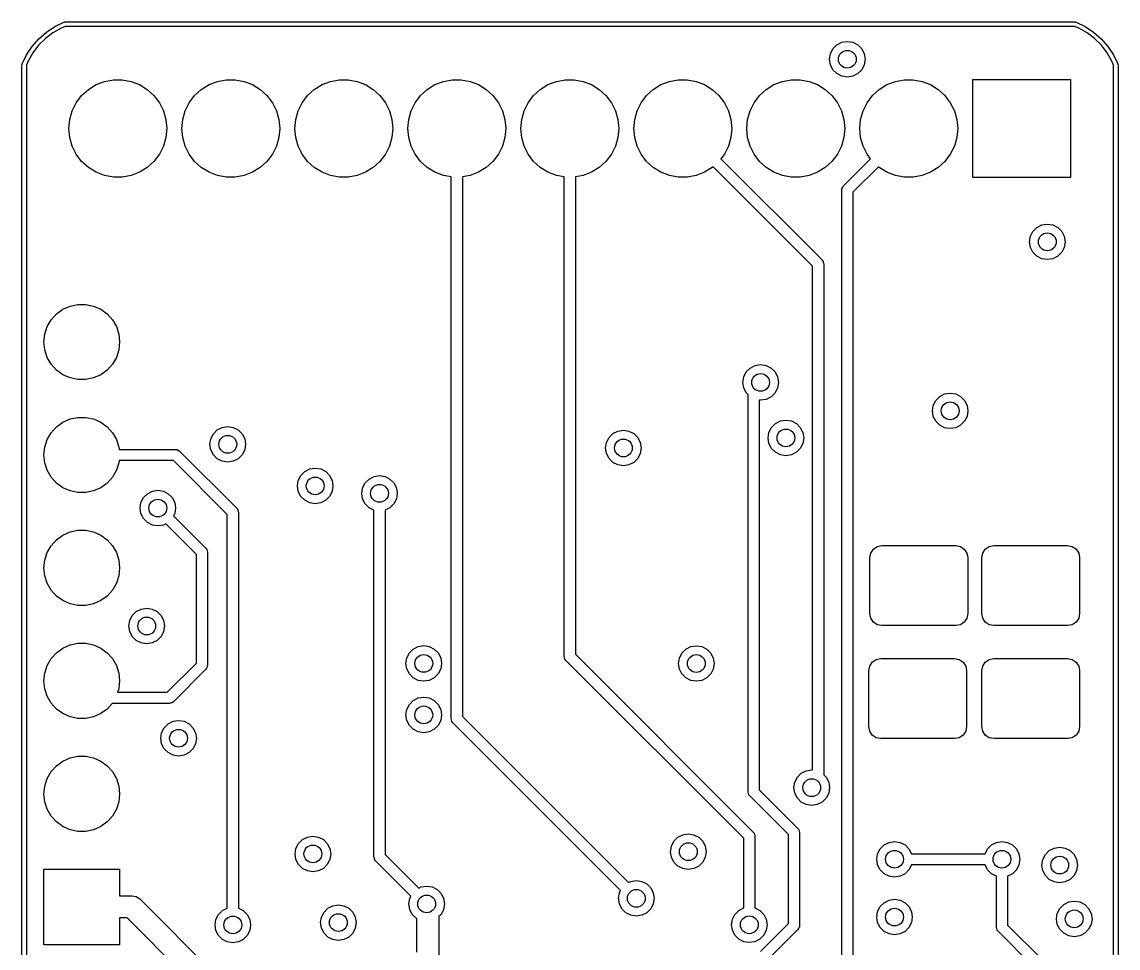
# Model space of a CAD drawing. Extents: x 111.8 to 136.4, y -130 to -95.3.
# Drawn here: x 111.79 to 136.44, y -116.17 to -95.35 of the extents above; entities that cross this region are included whole.
import ezdxf

# ---------------------------------------------------------------- set-up
doc = ezdxf.new("R2010")
doc.units = 0
doc.layers.add('BLACK', color=7, linetype='CONTINUOUS')

msp = doc.modelspace()

# ---------------------------------------------------------------- linework, layer by layer
at = {"layer": 'BLACK', "linetype": 'CONTINUOUS'}
for p, q in [((112.535, -95.4492), (112.739, -95.349)), ((112.739, -95.349), (112.751, -95.348)), ((112.739, -95.349), (112.739, -95.349)), ((112.751, -95.348), (112.758, -95.3452)), ((112.758, -95.3452), (135.472, -95.3452)), ((135.472, -95.3452), (135.479, -95.348)), ((135.479, -95.348), (135.491, -95.349)), ((135.491, -95.349), (135.491, -95.349)), ((135.491, -95.349), (135.695, -95.4492)), ((112.175, -95.7246), (112.346, -95.5751)), ((112.492, -95.5893), (112.321, -95.7197)), ((112.346, -95.5751), (112.535, -95.4492)), ((112.678, -95.4824), (112.492, -95.5893)), ((112.768, -95.4452), (112.678, -95.4824)), ((135.462, -95.4452), (112.768, -95.4452)), ((135.552, -95.4823), (135.462, -95.4452)), ((135.738, -95.5893), (135.552, -95.4823)), ((135.695, -95.4492), (135.884, -95.5751)), ((135.909, -95.7197), (135.738, -95.5893)), ((135.884, -95.5751), (136.055, -95.7246)), ((112.025, -95.8952), (112.175, -95.7246)), ((112.321, -95.7197), (112.169, -95.8712)), ((130.115, -95.8605), (130.226, -95.8037)), ((130.226, -95.8037), (130.35, -95.7841)), ((130.35, -95.7841), (130.474, -95.8037)), ((130.474, -95.8037), (130.585, -95.8605)), ((136.061, -95.8711), (135.909, -95.7197)), ((136.055, -95.7246), (136.205, -95.8951)), ((111.797, -96.2874), (111.898, -96.0838)), ((111.898, -96.0838), (112.025, -95.8952)), ((112.038, -96.0412), (111.931, -96.2268)), ((112.169, -95.8712), (112.038, -96.0412)), ((129.95, -96.1841), (129.97, -96.0605)), ((129.97, -96.0605), (130.026, -95.949)), ((130.026, -95.949), (130.115, -95.8605)), ((130.585, -95.8605), (130.674, -95.949)), ((130.674, -95.949), (130.73, -96.0605)), ((130.73, -96.0605), (130.75, -96.1841)), ((136.192, -96.0411), (136.061, -95.8711)), ((136.299, -96.2268), (136.192, -96.0411)), ((136.205, -95.8951), (136.332, -96.0838)), ((136.332, -96.0838), (136.433, -96.2874)), ((111.794, -96.3066), (111.796, -96.2997)), ((111.794, -129.063), (111.794, -96.3066)), ((111.796, -96.2997), (111.797, -96.2874)), ((111.797, -96.2874), (111.797, -96.2874)), ((111.931, -96.2268), (111.894, -96.3166)), ((111.894, -96.3166), (111.894, -129.053)), ((129.97, -96.3077), (129.95, -96.1841)), ((130.026, -96.4192), (129.97, -96.3077)), ((130.73, -96.3077), (130.674, -96.4192)), ((130.75, -96.1841), (130.73, -96.3077)), ((136.336, -96.3165), (136.299, -96.2268)), ((136.336, -129.053), (136.336, -96.3165)), ((136.433, -96.2874), (136.433, -96.2874)), ((136.433, -96.2874), (136.434, -96.2997)), ((136.434, -96.2997), (136.436, -96.3066)), ((136.436, -96.3066), (136.436, -129.063)), ((130.115, -96.5077), (130.026, -96.4192)), ((130.226, -96.5645), (130.115, -96.5077)), ((130.35, -96.5841), (130.226, -96.5645)), ((130.474, -96.5645), (130.35, -96.5841)), ((130.585, -96.5077), (130.474, -96.5645)), ((130.674, -96.4192), (130.585, -96.5077)), ((113.287, -96.8622), (113.46, -96.7553)), ((113.46, -96.7553), (113.649, -96.682)), ((113.649, -96.682), (113.849, -96.6447)), ((113.849, -96.6447), (114.051, -96.6447)), ((114.051, -96.6447), (114.251, -96.682)), ((114.251, -96.682), (114.44, -96.7553)), ((114.44, -96.7553), (114.613, -96.8622)), ((115.827, -96.8622), (116, -96.7553)), ((116, -96.7553), (116.189, -96.682)), ((116.189, -96.682), (116.389, -96.6447)), ((116.389, -96.6447), (116.591, -96.6447)), ((116.591, -96.6447), (116.791, -96.682)), ((116.791, -96.682), (116.98, -96.7553)), ((116.98, -96.7553), (117.153, -96.8622)), ((118.367, -96.8622), (118.54, -96.7553)), ((118.54, -96.7553), (118.729, -96.682)), ((118.729, -96.682), (118.929, -96.6447)), ((118.929, -96.6447), (119.131, -96.6447)), ((119.131, -96.6447), (119.331, -96.682)), ((119.331, -96.682), (119.52, -96.7553)), ((119.52, -96.7553), (119.693, -96.8622)), ((120.907, -96.8622), (121.08, -96.7553)), ((121.08, -96.7553), (121.269, -96.682)), ((121.269, -96.682), (121.469, -96.6447)), ((121.469, -96.6447), (121.671, -96.6447)), ((121.671, -96.6447), (121.871, -96.682)), ((121.871, -96.682), (122.06, -96.7553)), ((122.06, -96.7553), (122.233, -96.8622)), ((123.447, -96.8622), (123.62, -96.7553)), ((123.62, -96.7553), (123.809, -96.682)), ((123.809, -96.682), (124.009, -96.6447)), ((124.009, -96.6447), (124.211, -96.6447)), ((124.211, -96.6447), (124.411, -96.682)), ((124.411, -96.682), (124.6, -96.7553)), ((124.6, -96.7553), (124.773, -96.8622)), ((125.987, -96.8622), (126.16, -96.7553)), ((126.16, -96.7553), (126.349, -96.682)), ((126.349, -96.682), (126.549, -96.6447)), ((126.549, -96.6447), (126.751, -96.6447)), ((126.751, -96.6447), (126.951, -96.682)), ((126.951, -96.682), (127.14, -96.7553)), ((127.14, -96.7553), (127.313, -96.8622)), ((128.527, -96.8622), (128.7, -96.7553)), ((128.7, -96.7553), (128.889, -96.682)), ((128.889, -96.682), (129.089, -96.6447)), ((129.089, -96.6447), (129.291, -96.6447)), ((129.291, -96.6447), (129.491, -96.682)), ((129.491, -96.682), (129.68, -96.7553)), ((129.68, -96.7553), (129.853, -96.8622)), ((131.067, -96.8622), (131.24, -96.7553)), ((131.24, -96.7553), (131.429, -96.682)), ((131.429, -96.682), (131.629, -96.6447)), ((131.629, -96.6447), (131.831, -96.6447)), ((131.831, -96.6447), (132.031, -96.682)), ((132.031, -96.682), (132.22, -96.7553)), ((132.22, -96.7553), (132.393, -96.8622)), ((133.17, -98.84), (133.17, -96.64)), ((133.17, -96.64), (135.37, -96.64)), ((135.37, -96.64), (135.37, -98.84)), ((113.015, -97.1609), (113.137, -96.9989)), ((113.137, -96.9989), (113.287, -96.8622)), ((114.613, -96.8622), (114.763, -96.9989)), ((114.763, -96.9989), (114.885, -97.1609)), ((115.555, -97.1609), (115.677, -96.9989)), ((115.677, -96.9989), (115.827, -96.8622)), ((117.153, -96.8622), (117.303, -96.9989)), ((117.303, -96.9989), (117.425, -97.1609)), ((118.095, -97.1609), (118.217, -96.9989)), ((118.217, -96.9989), (118.367, -96.8622)), ((119.693, -96.8622), (119.843, -96.9989)), ((119.843, -96.9989), (119.965, -97.1609)), ((120.635, -97.1609), (120.757, -96.9989)), ((120.757, -96.9989), (120.907, -96.8622)), ((122.233, -96.8622), (122.383, -96.9989)), ((122.383, -96.9989), (122.505, -97.1609)), ((123.175, -97.1609), (123.297, -96.9989)), ((123.297, -96.9989), (123.447, -96.8622)), ((124.773, -96.8622), (124.923, -96.9989)), ((124.923, -96.9989), (125.045, -97.1609)), ((125.715, -97.1609), (125.837, -96.9989)), ((125.837, -96.9989), (125.987, -96.8622)), ((127.313, -96.8622), (127.463, -96.9989)), ((127.463, -96.9989), (127.585, -97.1609)), ((128.255, -97.1609), (128.377, -96.9989)), ((128.377, -96.9989), (128.527, -96.8622)), ((129.853, -96.8622), (130.003, -96.9989)), ((130.003, -96.9989), (130.125, -97.1609)), ((130.795, -97.1609), (130.917, -96.9989)), ((130.917, -96.9989), (131.067, -96.8622)), ((132.393, -96.8622), (132.543, -96.9989)), ((132.543, -96.9989), (132.665, -97.1609)), ((112.924, -97.3426), (113.015, -97.1609)), ((114.885, -97.1609), (114.976, -97.3426)), ((115.464, -97.3426), (115.555, -97.1609)), ((117.425, -97.1609), (117.516, -97.3426)), ((118.004, -97.3426), (118.095, -97.1609)), ((119.965, -97.1609), (120.056, -97.3426)), ((120.544, -97.3426), (120.635, -97.1609)), ((122.505, -97.1609), (122.596, -97.3426)), ((123.084, -97.3426), (123.175, -97.1609)), ((125.045, -97.1609), (125.136, -97.3426)), ((125.624, -97.3426), (125.715, -97.1609)), ((127.585, -97.1609), (127.676, -97.3426)), ((128.164, -97.3426), (128.255, -97.1609)), ((130.125, -97.1609), (130.216, -97.3426)), ((130.704, -97.3426), (130.795, -97.1609)), ((132.665, -97.1609), (132.756, -97.3426)), ((112.85, -97.74), (112.869, -97.5379)), ((112.869, -97.5379), (112.924, -97.3426)), ((114.976, -97.3426), (115.031, -97.5379)), ((115.031, -97.5379), (115.05, -97.74)), ((115.39, -97.74), (115.409, -97.5379)), ((115.409, -97.5379), (115.464, -97.3426)), ((117.516, -97.3426), (117.571, -97.5379)), ((117.571, -97.5379), (117.59, -97.74)), ((117.93, -97.74), (117.949, -97.5379)), ((117.949, -97.5379), (118.004, -97.3426)), ((120.056, -97.3426), (120.111, -97.5379)), ((120.111, -97.5379), (120.13, -97.74)), ((120.47, -97.74), (120.489, -97.5379)), ((120.489, -97.5379), (120.544, -97.3426)), ((122.596, -97.3426), (122.651, -97.5379)), ((122.651, -97.5379), (122.67, -97.74)), ((123.01, -97.74), (123.029, -97.5379)), ((123.029, -97.5379), (123.084, -97.3426)), ((125.136, -97.3426), (125.191, -97.5379)), ((125.191, -97.5379), (125.21, -97.74)), ((125.55, -97.74), (125.569, -97.5379)), ((125.569, -97.5379), (125.624, -97.3426)), ((127.676, -97.3426), (127.731, -97.5379)), ((127.731, -97.5379), (127.75, -97.74)), ((128.09, -97.74), (128.109, -97.5379)), ((128.109, -97.5379), (128.164, -97.3426)), ((130.216, -97.3426), (130.271, -97.5379)), ((130.271, -97.5379), (130.29, -97.74)), ((130.63, -97.74), (130.649, -97.5379)), ((130.649, -97.5379), (130.704, -97.3426)), ((132.756, -97.3426), (132.811, -97.5379)), ((132.811, -97.5379), (132.83, -97.74)), ((112.869, -97.9421), (112.85, -97.74)), ((115.05, -97.74), (115.031, -97.9421)), ((115.409, -97.9421), (115.39, -97.74)), ((117.59, -97.74), (117.571, -97.9421)), ((117.949, -97.9421), (117.93, -97.74)), ((120.13, -97.74), (120.111, -97.9421)), ((120.489, -97.9421), (120.47, -97.74)), ((122.67, -97.74), (122.651, -97.9421)), ((123.029, -97.9421), (123.01, -97.74)), ((125.21, -97.74), (125.191, -97.9421)), ((125.569, -97.9421), (125.55, -97.74)), ((127.75, -97.74), (127.731, -97.9421)), ((128.109, -97.9421), (128.09, -97.74)), ((130.29, -97.74), (130.271, -97.9421)), ((130.649, -97.9421), (130.63, -97.74)), ((132.83, -97.74), (132.811, -97.9421)), ((112.924, -98.1374), (112.869, -97.9421)), ((115.031, -97.9421), (114.976, -98.1374)), ((115.464, -98.1374), (115.409, -97.9421)), ((117.571, -97.9421), (117.516, -98.1374)), ((118.004, -98.1374), (117.949, -97.9421)), ((120.111, -97.9421), (120.056, -98.1374)), ((120.544, -98.1374), (120.489, -97.9421)), ((122.651, -97.9421), (122.596, -98.1374)), ((123.084, -98.1374), (123.029, -97.9421)), ((125.191, -97.9421), (125.136, -98.1374)), ((125.624, -98.1374), (125.569, -97.9421)), ((127.731, -97.9421), (127.676, -98.1374)), ((128.164, -98.1374), (128.109, -97.9421)), ((130.271, -97.9421), (130.216, -98.1374)), ((130.704, -98.1374), (130.649, -97.9421)), ((132.811, -97.9421), (132.756, -98.1374)), ((113.015, -98.3191), (112.924, -98.1374)), ((113.137, -98.4811), (113.015, -98.3191)), ((114.885, -98.3191), (114.763, -98.4811)), ((114.976, -98.1374), (114.885, -98.3191)), ((115.555, -98.3191), (115.464, -98.1374)), ((115.677, -98.4811), (115.555, -98.3191)), ((117.425, -98.3191), (117.303, -98.4811)), ((117.516, -98.1374), (117.425, -98.3191)), ((118.095, -98.3191), (118.004, -98.1374)), ((118.217, -98.4811), (118.095, -98.3191)), ((119.965, -98.3191), (119.843, -98.4811)), ((120.056, -98.1374), (119.965, -98.3191)), ((120.635, -98.3191), (120.544, -98.1374)), ((120.757, -98.4811), (120.635, -98.3191)), ((122.505, -98.3191), (122.383, -98.4811)), ((122.596, -98.1374), (122.505, -98.3191)), ((123.175, -98.3191), (123.084, -98.1374)), ((123.297, -98.4811), (123.175, -98.3191)), ((125.045, -98.3191), (124.923, -98.4811)), ((125.136, -98.1374), (125.045, -98.3191)), ((125.715, -98.3191), (125.624, -98.1374)), ((125.837, -98.4811), (125.715, -98.3191)), ((127.585, -98.3191), (127.508, -98.4213)), ((127.676, -98.1374), (127.585, -98.3191)), ((128.255, -98.3191), (128.164, -98.1374)), ((128.377, -98.4811), (128.255, -98.3191)), ((130.125, -98.3191), (130.003, -98.4811)), ((130.216, -98.1374), (130.125, -98.3191)), ((130.795, -98.3191), (130.704, -98.1374)), ((130.872, -98.4213), (130.795, -98.3191)), ((132.665, -98.3191), (132.543, -98.4811)), ((132.756, -98.1374), (132.665, -98.3191)), ((113.287, -98.6178), (113.137, -98.4811)), ((114.763, -98.4811), (114.613, -98.6178)), ((115.827, -98.6178), (115.677, -98.4811)), ((117.303, -98.4811), (117.153, -98.6178)), ((118.367, -98.6178), (118.217, -98.4811)), ((119.843, -98.4811), (119.693, -98.6178)), ((120.907, -98.6178), (120.757, -98.4811)), ((122.383, -98.4811), (122.233, -98.6178)), ((123.447, -98.6178), (123.297, -98.4811)), ((124.923, -98.4811), (124.773, -98.6178)), ((125.987, -98.6178), (125.837, -98.4811)), ((127.508, -98.4213), (129.782, -100.695)), ((128.527, -98.6178), (128.377, -98.4811)), ((130.003, -98.4811), (129.853, -98.6178)), ((130.262, -99.0316), (130.872, -98.4213)), ((132.543, -98.4811), (132.393, -98.6178)), ((113.46, -98.7247), (113.287, -98.6178)), ((113.649, -98.798), (113.46, -98.7247)), ((113.849, -98.8353), (113.649, -98.798)), ((114.251, -98.798), (114.051, -98.8353)), ((114.44, -98.7247), (114.251, -98.798)), ((114.613, -98.6178), (114.44, -98.7247)), ((116, -98.7247), (115.827, -98.6178)), ((116.189, -98.798), (116, -98.7247)), ((116.389, -98.8353), (116.189, -98.798)), ((116.791, -98.798), (116.591, -98.8353)), ((116.98, -98.7247), (116.791, -98.798)), ((117.153, -98.6178), (116.98, -98.7247)), ((118.54, -98.7247), (118.367, -98.6178)), ((118.729, -98.798), (118.54, -98.7247)), ((118.929, -98.8353), (118.729, -98.798)), ((119.331, -98.798), (119.131, -98.8353)), ((119.52, -98.7247), (119.331, -98.798)), ((119.693, -98.6178), (119.52, -98.7247)), ((121.08, -98.7247), (120.907, -98.6178)), ((121.269, -98.798), (121.08, -98.7247)), ((121.445, -98.8309), (121.269, -98.798)), ((121.871, -98.798), (121.695, -98.8309)), ((122.06, -98.7247), (121.871, -98.798)), ((122.233, -98.6178), (122.06, -98.7247)), ((123.62, -98.7247), (123.447, -98.6178)), ((123.809, -98.798), (123.62, -98.7247)), ((123.985, -98.8309), (123.809, -98.798)), ((124.411, -98.798), (124.235, -98.8309)), ((124.6, -98.7247), (124.411, -98.798)), ((124.773, -98.6178), (124.6, -98.7247)), ((126.16, -98.7247), (125.987, -98.6178)), ((126.349, -98.798), (126.16, -98.7247)), ((126.549, -98.8353), (126.349, -98.798)), ((126.951, -98.798), (126.751, -98.8353)), ((127.14, -98.7247), (126.951, -98.798)), ((127.313, -98.6178), (127.14, -98.7247)), ((127.333, -98.5996), (127.313, -98.6178)), ((129.569, -100.835), (127.333, -98.5996)), ((128.7, -98.7247), (128.527, -98.6178)), ((128.889, -98.798), (128.7, -98.7247)), ((129.089, -98.8353), (128.889, -98.798)), ((129.491, -98.798), (129.291, -98.8353)), ((129.68, -98.7247), (129.491, -98.798)), ((129.853, -98.6178), (129.68, -98.7247)), ((131.047, -98.5996), (130.475, -99.1718)), ((131.067, -98.6178), (131.047, -98.5996)), ((131.24, -98.7247), (131.067, -98.6178)), ((131.429, -98.798), (131.24, -98.7247)), ((131.629, -98.8353), (131.429, -98.798)), ((132.031, -98.798), (131.831, -98.8353)), ((132.22, -98.7247), (132.031, -98.798)), ((132.393, -98.6178), (132.22, -98.7247)), ((114.051, -98.8353), (113.849, -98.8353)), ((116.591, -98.8353), (116.389, -98.8353)), ((119.131, -98.8353), (118.929, -98.8353)), ((121.445, -111.013), (121.445, -98.8309)), ((121.695, -98.8309), (121.695, -110.961)), ((123.985, -109.61), (123.985, -98.8309)), ((124.235, -98.8309), (124.235, -109.558)), ((126.751, -98.8353), (126.549, -98.8353)), ((129.291, -98.8353), (129.089, -98.8353)), ((130.23, -99.0848), (130.247, -99.0588)), ((130.247, -99.0588), (130.262, -99.0316)), ((131.831, -98.8353), (131.629, -98.8353)), ((135.37, -98.84), (133.17, -98.84)), ((130.225, -99.12), (130.228, -99.0979)), ((130.225, -119.208), (130.225, -99.12)), ((130.228, -99.0934), (130.229, -99.091)), ((130.228, -99.0979), (130.228, -99.0934)), ((130.229, -99.091), (130.23, -99.0848)), ((130.475, -99.1718), (130.475, -119.26)), ((134.522, -100.054), (134.61, -99.9654)), ((134.61, -99.9654), (134.722, -99.9086)), ((134.722, -99.9086), (134.845, -99.889)), ((134.845, -99.889), (134.969, -99.9086)), ((134.969, -99.9086), (135.081, -99.9654)), ((135.081, -99.9654), (135.169, -100.054)), ((134.445, -100.289), (134.465, -100.165)), ((134.465, -100.413), (134.445, -100.289)), ((134.465, -100.165), (134.522, -100.054)), ((135.169, -100.054), (135.226, -100.165)), ((135.226, -100.165), (135.245, -100.289)), ((135.245, -100.289), (135.226, -100.413)), ((134.522, -100.524), (134.465, -100.413)), ((134.61, -100.613), (134.522, -100.524)), ((135.169, -100.524), (135.081, -100.613)), ((135.226, -100.413), (135.169, -100.524)), ((129.782, -100.695), (129.795, -100.713)), ((129.795, -100.713), (129.799, -100.716)), ((129.799, -100.716), (129.8, -100.719)), ((129.8, -100.719), (129.803, -100.724)), ((129.803, -100.724), (129.81, -100.754)), ((129.81, -100.754), (129.819, -100.784)), ((129.819, -100.784), (129.819, -112.27)), ((134.722, -100.669), (134.61, -100.613)), ((134.845, -100.689), (134.722, -100.669)), ((134.969, -100.669), (134.845, -100.689)), ((135.081, -100.613), (134.969, -100.669)), ((129.569, -112.163), (129.569, -100.835)), ((112.715, -101.804), (112.877, -101.732)), ((112.877, -101.732), (113.051, -101.695)), ((113.051, -101.695), (113.229, -101.695)), ((113.229, -101.695), (113.403, -101.732)), ((113.403, -101.732), (113.565, -101.804)), ((112.452, -102.04), (112.571, -101.908)), ((112.571, -101.908), (112.715, -101.804)), ((113.565, -101.804), (113.709, -101.908)), ((113.709, -101.908), (113.828, -102.04)), ((112.309, -102.363), (112.363, -102.194)), ((112.363, -102.194), (112.452, -102.04)), ((113.828, -102.04), (113.917, -102.194)), ((113.917, -102.194), (113.971, -102.363)), ((112.29, -102.54), (112.309, -102.363)), ((113.971, -102.363), (113.99, -102.54)), ((112.309, -102.717), (112.29, -102.54)), ((112.363, -102.886), (112.309, -102.717)), ((113.971, -102.717), (113.917, -102.886)), ((113.99, -102.54), (113.971, -102.717)), ((112.452, -103.04), (112.363, -102.886)), ((113.917, -102.886), (113.828, -103.04)), ((112.571, -103.172), (112.452, -103.04)), ((112.715, -103.276), (112.571, -103.172)), ((113.709, -103.172), (113.565, -103.276)), ((113.828, -103.04), (113.709, -103.172)), ((128.02, -103.326), (128.076, -103.215)), ((128.076, -103.215), (128.165, -103.126)), ((128.165, -103.126), (128.276, -103.07)), ((128.276, -103.07), (128.4, -103.05)), ((128.4, -103.05), (128.524, -103.07)), ((128.524, -103.07), (128.635, -103.126)), ((128.635, -103.126), (128.724, -103.215)), ((128.724, -103.215), (128.78, -103.326)), ((112.877, -103.348), (112.715, -103.276)), ((113.051, -103.385), (112.877, -103.348)), ((113.229, -103.385), (113.051, -103.385)), ((113.403, -103.348), (113.229, -103.385)), ((113.565, -103.276), (113.403, -103.348)), ((128, -103.45), (128.02, -103.326)), ((128.02, -103.574), (128, -103.45)), ((128.78, -103.326), (128.8, -103.45)), ((128.8, -103.45), (128.78, -103.574)), ((128.076, -103.685), (128.02, -103.574)), ((128.118, -103.727), (128.076, -103.685)), ((128.118, -112.658), (128.118, -103.727)), ((128.724, -103.685), (128.635, -103.774)), ((128.78, -103.574), (128.724, -103.685)), ((132.426, -103.765), (132.537, -103.709)), ((132.537, -103.709), (132.661, -103.689)), ((132.661, -103.689), (132.785, -103.709)), ((132.785, -103.709), (132.896, -103.765)), ((128.4, -103.85), (128.368, -103.845)), ((128.368, -103.845), (128.368, -112.606)), ((128.524, -103.83), (128.4, -103.85)), ((128.635, -103.774), (128.524, -103.83)), ((132.261, -104.089), (132.281, -103.965)), ((132.281, -103.965), (132.337, -103.854)), ((132.337, -103.854), (132.426, -103.765)), ((132.896, -103.765), (132.985, -103.854)), ((132.985, -103.854), (133.041, -103.965)), ((133.041, -103.965), (133.061, -104.089)), ((112.877, -104.272), (113.051, -104.235)), ((113.051, -104.235), (113.229, -104.235)), ((113.229, -104.235), (113.403, -104.272)), ((132.281, -104.213), (132.261, -104.089)), ((132.337, -104.324), (132.281, -104.213)), ((133.041, -104.213), (132.985, -104.324)), ((133.061, -104.089), (133.041, -104.213)), ((112.452, -104.58), (112.571, -104.448)), ((112.571, -104.448), (112.715, -104.344)), ((112.715, -104.344), (112.877, -104.272)), ((113.403, -104.272), (113.565, -104.344)), ((113.565, -104.344), (113.709, -104.448)), ((113.709, -104.448), (113.828, -104.58)), ((116.186, -104.518), (116.298, -104.461)), ((116.298, -104.461), (116.422, -104.441)), ((116.422, -104.441), (116.545, -104.461)), ((116.545, -104.461), (116.657, -104.518)), ((128.588, -104.574), (128.645, -104.463)), ((128.645, -104.463), (128.733, -104.374)), ((128.733, -104.374), (128.845, -104.317)), ((128.845, -104.317), (128.969, -104.298)), ((128.969, -104.298), (129.092, -104.317)), ((129.092, -104.317), (129.204, -104.374)), ((129.204, -104.374), (129.292, -104.463)), ((129.292, -104.463), (129.349, -104.574)), ((132.426, -104.413), (132.337, -104.324)), ((132.537, -104.469), (132.426, -104.413)), ((132.661, -104.489), (132.537, -104.469)), ((132.785, -104.469), (132.661, -104.489)), ((132.896, -104.413), (132.785, -104.469)), ((132.985, -104.324), (132.896, -104.413)), ((112.363, -104.734), (112.452, -104.58)), ((113.828, -104.58), (113.917, -104.734)), ((116.022, -104.841), (116.041, -104.718)), ((116.041, -104.718), (116.098, -104.606)), ((116.098, -104.606), (116.186, -104.518)), ((116.657, -104.518), (116.745, -104.606)), ((116.745, -104.606), (116.802, -104.718)), ((116.802, -104.718), (116.822, -104.841)), ((124.935, -104.799), (124.992, -104.688)), ((124.992, -104.688), (125.081, -104.599)), ((125.081, -104.599), (125.192, -104.542)), ((125.192, -104.542), (125.316, -104.523)), ((125.316, -104.523), (125.439, -104.542)), ((125.439, -104.542), (125.551, -104.599)), ((125.551, -104.599), (125.639, -104.688)), ((125.639, -104.688), (125.696, -104.799)), ((128.569, -104.698), (128.588, -104.574)), ((128.588, -104.821), (128.569, -104.698)), ((129.349, -104.574), (129.369, -104.698)), ((129.369, -104.698), (129.349, -104.821)), ((112.29, -105.08), (112.309, -104.903)), ((112.309, -104.903), (112.363, -104.734)), ((113.917, -104.734), (113.971, -104.903)), ((113.971, -104.903), (113.977, -104.955)), ((113.977, -104.955), (115.25, -104.955)), ((115.25, -104.955), (115.272, -104.958)), ((115.272, -104.958), (115.277, -104.958)), ((115.277, -104.958), (115.279, -104.959)), ((115.279, -104.959), (115.285, -104.96)), ((115.285, -104.96), (115.311, -104.977)), ((116.041, -104.965), (116.022, -104.841)), ((116.098, -105.077), (116.041, -104.965)), ((116.802, -104.965), (116.745, -105.077)), ((116.822, -104.841), (116.802, -104.965)), ((124.916, -104.923), (124.935, -104.799)), ((124.935, -105.047), (124.916, -104.923)), ((125.696, -104.799), (125.716, -104.923)), ((125.716, -104.923), (125.696, -105.047)), ((128.645, -104.933), (128.588, -104.821)), ((128.733, -105.021), (128.645, -104.933)), ((129.292, -104.933), (129.204, -105.021)), ((129.349, -104.821), (129.292, -104.933)), ((112.309, -105.257), (112.29, -105.08)), ((113.977, -105.205), (113.971, -105.257)), ((115.198, -105.205), (113.977, -105.205)), ((116.41, -106.417), (115.198, -105.205)), ((115.311, -104.977), (115.338, -104.992)), ((115.338, -104.992), (116.623, -106.277)), ((116.186, -105.165), (116.098, -105.077)), ((116.298, -105.222), (116.186, -105.165)), ((116.657, -105.165), (116.545, -105.222)), ((116.745, -105.077), (116.657, -105.165)), ((124.992, -105.158), (124.935, -105.047)), ((125.081, -105.247), (124.992, -105.158)), ((125.639, -105.158), (125.551, -105.247)), ((125.696, -105.047), (125.639, -105.158)), ((128.845, -105.078), (128.733, -105.021)), ((128.969, -105.098), (128.845, -105.078)), ((129.092, -105.078), (128.969, -105.098)), ((129.204, -105.021), (129.092, -105.078)), ((112.363, -105.426), (112.309, -105.257)), ((112.452, -105.58), (112.363, -105.426)), ((113.917, -105.426), (113.828, -105.58)), ((113.971, -105.257), (113.917, -105.426)), ((116.422, -105.242), (116.298, -105.222)), ((116.545, -105.222), (116.422, -105.242)), ((118.064, -105.541), (118.152, -105.453)), ((118.152, -105.453), (118.264, -105.396)), ((118.264, -105.396), (118.387, -105.376)), ((118.387, -105.376), (118.511, -105.396)), ((118.511, -105.396), (118.623, -105.453)), ((118.623, -105.453), (118.711, -105.541)), ((125.192, -105.303), (125.081, -105.247)), ((125.316, -105.323), (125.192, -105.303)), ((125.439, -105.303), (125.316, -105.323)), ((125.551, -105.247), (125.439, -105.303)), ((112.571, -105.712), (112.452, -105.58)), ((112.715, -105.816), (112.571, -105.712)), ((113.709, -105.712), (113.565, -105.816)), ((113.828, -105.58), (113.709, -105.712)), ((117.987, -105.776), (118.007, -105.653)), ((118.007, -105.653), (118.064, -105.541)), ((118.711, -105.541), (118.768, -105.653)), ((118.768, -105.653), (118.787, -105.776)), ((119.452, -105.821), (119.509, -105.709)), ((119.509, -105.709), (119.598, -105.621)), ((119.598, -105.621), (119.709, -105.564)), ((119.709, -105.564), (119.833, -105.544)), ((119.833, -105.544), (119.957, -105.564)), ((119.957, -105.564), (120.068, -105.621)), ((120.068, -105.621), (120.157, -105.709)), ((120.157, -105.709), (120.213, -105.821)), ((112.877, -105.888), (112.715, -105.816)), ((113.051, -105.925), (112.877, -105.888)), ((113.229, -105.925), (113.051, -105.925)), ((113.403, -105.888), (113.229, -105.925)), ((113.565, -105.816), (113.403, -105.888)), ((114.526, -106.04), (114.615, -105.952)), ((114.615, -105.952), (114.726, -105.895)), ((114.726, -105.895), (114.85, -105.875)), ((114.85, -105.875), (114.973, -105.895)), ((114.973, -105.895), (115.085, -105.952)), ((115.085, -105.952), (115.173, -106.04)), ((118.007, -105.9), (117.987, -105.776)), ((118.064, -106.011), (118.007, -105.9)), ((118.768, -105.9), (118.711, -106.011)), ((118.787, -105.776), (118.768, -105.9)), ((119.433, -105.944), (119.452, -105.821)), ((119.452, -106.068), (119.433, -105.944)), ((120.213, -105.821), (120.233, -105.944)), ((120.233, -105.944), (120.213, -106.068)), ((114.45, -106.275), (114.469, -106.152)), ((114.469, -106.152), (114.526, -106.04)), ((115.173, -106.04), (115.23, -106.152)), ((115.23, -106.152), (115.25, -106.275)), ((118.152, -106.1), (118.064, -106.011)), ((118.264, -106.157), (118.152, -106.1)), ((118.387, -106.176), (118.264, -106.157)), ((118.511, -106.157), (118.387, -106.176)), ((118.623, -106.1), (118.511, -106.157)), ((118.711, -106.011), (118.623, -106.1)), ((119.509, -106.18), (119.452, -106.068)), ((119.598, -106.268), (119.509, -106.18)), ((120.157, -106.18), (120.068, -106.268)), ((120.213, -106.068), (120.157, -106.18)), ((114.469, -106.399), (114.45, -106.275)), ((114.526, -106.51), (114.469, -106.399)), ((115.23, -106.399), (115.203, -106.452)), ((115.203, -106.452), (115.928, -107.177)), ((115.25, -106.275), (115.23, -106.399)), ((116.41, -115.266), (116.41, -106.417)), ((116.623, -106.277), (116.637, -106.294)), ((116.637, -106.294), (116.64, -106.297)), ((116.64, -106.297), (116.641, -106.3)), ((116.641, -106.3), (116.645, -106.305)), ((116.645, -106.305), (116.651, -106.335)), ((116.651, -106.335), (116.66, -106.365)), ((116.66, -106.365), (116.66, -115.266)), ((119.708, -106.324), (119.598, -106.268)), ((119.708, -114.114), (119.708, -106.324)), ((120.068, -106.268), (119.958, -106.324)), ((119.958, -106.324), (119.958, -114.062)), ((114.615, -106.599), (114.526, -106.51)), ((114.726, -106.656), (114.615, -106.599)), ((114.85, -106.675), (114.726, -106.656)), ((114.973, -106.656), (114.85, -106.675)), ((115.026, -106.629), (114.973, -106.656)), ((115.715, -107.317), (115.026, -106.629)), ((112.571, -106.988), (112.715, -106.884)), ((112.715, -106.884), (112.877, -106.812)), ((112.877, -106.812), (113.051, -106.775)), ((113.051, -106.775), (113.229, -106.775)), ((113.229, -106.775), (113.403, -106.812)), ((113.403, -106.812), (113.565, -106.884)), ((113.565, -106.884), (113.709, -106.988)), ((112.363, -107.274), (112.452, -107.12)), ((112.452, -107.12), (112.571, -106.988)), ((113.709, -106.988), (113.828, -107.12)), ((113.828, -107.12), (113.917, -107.274)), ((115.928, -107.177), (115.942, -107.195)), ((130.936, -107.197), (131.023, -107.138)), ((131.023, -107.138), (131.127, -107.118)), ((131.127, -107.118), (132.787, -107.118)), ((132.787, -107.118), (132.89, -107.138)), ((132.89, -107.138), (132.978, -107.197)), ((133.451, -107.197), (133.538, -107.138)), ((133.538, -107.138), (133.642, -107.118)), ((133.642, -107.118), (135.302, -107.118)), ((135.302, -107.118), (135.405, -107.138)), ((135.405, -107.138), (135.493, -107.197)), ((112.309, -107.443), (112.363, -107.274)), ((113.917, -107.274), (113.971, -107.443)), ((115.715, -109.758), (115.715, -107.317)), ((115.942, -107.195), (115.945, -107.198)), ((115.945, -107.198), (115.946, -107.2)), ((115.946, -107.2), (115.95, -107.205)), ((115.95, -107.205), (115.956, -107.236)), ((115.956, -107.236), (115.965, -107.265)), ((115.965, -107.265), (115.965, -109.81)), ((130.857, -107.388), (130.877, -107.285)), ((130.857, -108.648), (130.857, -107.388)), ((130.877, -107.285), (130.936, -107.197)), ((132.978, -107.197), (133.036, -107.285)), ((133.036, -107.285), (133.057, -107.388)), ((133.057, -107.388), (133.057, -108.648)), ((133.372, -107.388), (133.392, -107.285)), ((133.372, -108.648), (133.372, -107.388)), ((133.392, -107.285), (133.451, -107.197)), ((135.493, -107.197), (135.551, -107.285)), ((135.551, -107.285), (135.572, -107.388)), ((135.572, -107.388), (135.572, -108.648)), ((112.29, -107.62), (112.309, -107.443)), ((112.309, -107.797), (112.29, -107.62)), ((113.971, -107.443), (113.99, -107.62)), ((113.99, -107.62), (113.971, -107.797)), ((112.363, -107.966), (112.309, -107.797)), ((113.971, -107.797), (113.917, -107.966)), ((112.452, -108.12), (112.363, -107.966)), ((112.571, -108.252), (112.452, -108.12)), ((113.828, -108.12), (113.709, -108.252)), ((113.917, -107.966), (113.828, -108.12)), ((112.715, -108.356), (112.571, -108.252)), ((112.877, -108.428), (112.715, -108.356)), ((113.565, -108.356), (113.403, -108.428)), ((113.709, -108.252), (113.565, -108.356)), ((113.051, -108.465), (112.877, -108.428)), ((113.229, -108.465), (113.051, -108.465)), ((113.403, -108.428), (113.229, -108.465)), ((114.276, -108.69), (114.365, -108.601)), ((114.365, -108.601), (114.476, -108.545)), ((114.476, -108.545), (114.6, -108.525)), ((114.6, -108.525), (114.724, -108.545)), ((114.724, -108.545), (114.835, -108.601)), ((114.835, -108.601), (114.924, -108.69)), ((130.877, -108.751), (130.857, -108.648)), ((133.057, -108.648), (133.036, -108.751)), ((133.392, -108.751), (133.372, -108.648)), ((135.572, -108.648), (135.551, -108.751)), ((114.2, -108.925), (114.22, -108.801)), ((114.22, -108.801), (114.276, -108.69)), ((114.924, -108.69), (114.98, -108.801)), ((114.98, -108.801), (115, -108.925)), ((130.936, -108.839), (130.877, -108.751)), ((131.023, -108.897), (130.936, -108.839)), ((131.127, -108.918), (131.023, -108.897)), ((132.89, -108.897), (132.787, -108.918)), ((132.978, -108.839), (132.89, -108.897)), ((133.036, -108.751), (132.978, -108.839)), ((133.451, -108.839), (133.392, -108.751)), ((133.538, -108.897), (133.451, -108.839)), ((133.642, -108.918), (133.538, -108.897)), ((135.405, -108.897), (135.302, -108.918)), ((135.493, -108.839), (135.405, -108.897)), ((135.551, -108.751), (135.493, -108.839)), ((114.22, -109.049), (114.2, -108.925)), ((114.276, -109.16), (114.22, -109.049)), ((114.365, -109.249), (114.276, -109.16)), ((114.924, -109.16), (114.835, -109.249)), ((114.98, -109.049), (114.924, -109.16)), ((115, -108.925), (114.98, -109.049)), ((132.787, -108.918), (131.127, -108.918)), ((135.302, -108.918), (133.642, -108.918)), ((112.715, -109.424), (112.877, -109.352)), ((112.877, -109.352), (113.051, -109.315)), ((113.051, -109.315), (113.229, -109.315)), ((113.229, -109.315), (113.403, -109.352)), ((113.403, -109.352), (113.565, -109.424)), ((114.476, -109.305), (114.365, -109.249)), ((114.6, -109.325), (114.476, -109.305)), ((114.724, -109.305), (114.6, -109.325)), ((114.835, -109.249), (114.724, -109.305)), ((120.593, -109.444), (120.704, -109.387)), ((120.704, -109.387), (120.828, -109.367)), ((120.828, -109.367), (120.951, -109.387)), ((120.951, -109.387), (121.063, -109.444)), ((126.72, -109.446), (126.831, -109.389)), ((126.831, -109.389), (126.955, -109.369)), ((126.955, -109.369), (127.079, -109.389)), ((127.079, -109.389), (127.19, -109.446)), ((112.452, -109.66), (112.571, -109.528)), ((112.571, -109.528), (112.715, -109.424)), ((113.565, -109.424), (113.709, -109.528)), ((113.709, -109.528), (113.828, -109.66)), ((120.428, -109.767), (120.447, -109.644)), ((120.447, -109.644), (120.504, -109.532)), ((120.504, -109.532), (120.593, -109.444)), ((121.063, -109.444), (121.151, -109.532)), ((121.151, -109.532), (121.208, -109.644)), ((121.208, -109.644), (121.228, -109.767)), ((123.994, -109.64), (123.985, -109.61)), ((124, -109.67), (123.994, -109.64)), ((124.235, -109.558), (128.234, -113.558)), ((126.555, -109.769), (126.574, -109.646)), ((126.574, -109.646), (126.631, -109.534)), ((126.631, -109.534), (126.72, -109.446)), ((127.19, -109.446), (127.279, -109.534)), ((127.279, -109.534), (127.335, -109.646)), ((127.335, -109.646), (127.355, -109.769)), ((112.309, -109.983), (112.363, -109.814)), ((112.363, -109.814), (112.452, -109.66)), ((113.828, -109.66), (113.917, -109.814)), ((113.917, -109.814), (113.971, -109.983)), ((115.058, -110.415), (115.715, -109.758)), ((115.928, -109.898), (115.198, -110.628)), ((115.943, -109.871), (115.928, -109.898)), ((115.96, -109.845), (115.943, -109.871)), ((115.961, -109.839), (115.96, -109.845)), ((115.962, -109.837), (115.961, -109.839)), ((115.965, -109.81), (115.962, -109.832)), ((115.962, -109.832), (115.962, -109.837)), ((120.447, -109.891), (120.428, -109.767)), ((120.504, -110.003), (120.447, -109.891)), ((121.208, -109.891), (121.151, -110.003)), ((121.228, -109.767), (121.208, -109.891)), ((124.004, -109.675), (124, -109.67)), ((124.005, -109.678), (124.004, -109.675)), ((124.008, -109.681), (124.005, -109.678)), ((124.022, -109.698), (124.008, -109.681)), ((128.021, -113.698), (124.022, -109.698)), ((126.574, -109.893), (126.555, -109.769)), ((126.631, -110.004), (126.574, -109.893)), ((127.335, -109.893), (127.279, -110.004)), ((127.355, -109.769), (127.335, -109.893)), ((130.832, -109.928), (130.852, -109.825)), ((130.852, -109.825), (130.911, -109.737)), ((130.911, -109.737), (130.998, -109.678)), ((130.998, -109.678), (131.102, -109.658)), ((131.102, -109.658), (132.762, -109.658)), ((132.762, -109.658), (132.865, -109.678)), ((132.865, -109.678), (132.953, -109.737)), ((132.953, -109.737), (133.011, -109.825)), ((133.011, -109.825), (133.032, -109.928)), ((133.372, -109.928), (133.392, -109.825)), ((133.392, -109.825), (133.451, -109.737)), ((133.451, -109.737), (133.538, -109.678)), ((133.538, -109.678), (133.642, -109.658)), ((133.642, -109.658), (135.302, -109.658)), ((135.302, -109.658), (135.405, -109.678)), ((135.405, -109.678), (135.493, -109.737)), ((135.493, -109.737), (135.551, -109.825)), ((135.551, -109.825), (135.572, -109.928)), ((112.29, -110.16), (112.309, -109.983)), ((113.971, -109.983), (113.99, -110.16)), ((120.593, -110.091), (120.504, -110.003)), ((120.704, -110.148), (120.593, -110.091)), ((120.828, -110.167), (120.704, -110.148)), ((120.951, -110.148), (120.828, -110.167)), ((121.063, -110.091), (120.951, -110.148)), ((121.151, -110.003), (121.063, -110.091)), ((126.72, -110.093), (126.631, -110.004)), ((126.831, -110.15), (126.72, -110.093)), ((127.19, -110.093), (127.079, -110.15)), ((127.279, -110.004), (127.19, -110.093)), ((130.832, -111.188), (130.832, -109.928)), ((133.032, -109.928), (133.032, -111.188)), ((133.372, -111.188), (133.372, -109.928)), ((135.572, -109.928), (135.572, -111.188)), ((112.309, -110.337), (112.29, -110.16)), ((112.363, -110.506), (112.309, -110.337)), ((113.971, -110.337), (113.946, -110.415)), ((113.99, -110.16), (113.971, -110.337)), ((126.955, -110.169), (126.831, -110.15)), ((127.079, -110.15), (126.955, -110.169)), ((112.452, -110.66), (112.363, -110.506)), ((113.946, -110.415), (115.058, -110.415)), ((115.181, -110.642), (115.178, -110.645)), ((115.198, -110.628), (115.181, -110.642)), ((120.504, -110.689), (120.593, -110.601)), ((120.593, -110.601), (120.704, -110.544)), ((120.704, -110.544), (120.828, -110.524)), ((120.828, -110.524), (120.951, -110.544)), ((120.951, -110.544), (121.063, -110.601)), ((121.063, -110.601), (121.151, -110.689)), ((112.571, -110.792), (112.452, -110.66)), ((112.715, -110.896), (112.571, -110.792)), ((113.709, -110.792), (113.565, -110.896)), ((113.823, -110.665), (113.709, -110.792)), ((115.11, -110.665), (113.823, -110.665)), ((115.14, -110.656), (115.11, -110.665)), ((115.17, -110.65), (115.14, -110.656)), ((115.175, -110.646), (115.17, -110.65)), ((115.178, -110.645), (115.175, -110.646)), ((120.428, -110.924), (120.447, -110.801)), ((120.447, -110.801), (120.504, -110.689)), ((121.151, -110.689), (121.208, -110.801)), ((121.208, -110.801), (121.228, -110.924)), ((112.877, -110.968), (112.715, -110.896)), ((113.051, -111.005), (112.877, -110.968)), ((113.229, -111.005), (113.051, -111.005)), ((113.403, -110.968), (113.229, -111.005)), ((113.565, -110.896), (113.403, -110.968)), ((114.991, -111.214), (115.08, -111.125)), ((115.08, -111.125), (115.191, -111.068)), ((115.191, -111.068), (115.315, -111.049)), ((115.315, -111.049), (115.438, -111.068)), ((115.438, -111.068), (115.55, -111.125)), ((115.55, -111.125), (115.638, -111.214)), ((120.447, -111.048), (120.428, -110.924)), ((120.504, -111.16), (120.447, -111.048)), ((121.208, -111.048), (121.151, -111.16)), ((121.228, -110.924), (121.208, -111.048)), ((121.454, -111.042), (121.445, -111.013)), ((121.46, -111.073), (121.454, -111.042)), ((121.464, -111.078), (121.46, -111.073)), ((121.465, -111.08), (121.464, -111.078)), ((121.468, -111.083), (121.465, -111.08)), ((121.482, -111.101), (121.468, -111.083)), ((125.252, -114.872), (121.482, -111.101)), ((121.695, -110.961), (125.429, -114.695)), ((114.915, -111.449), (114.934, -111.325)), ((114.934, -111.325), (114.991, -111.214)), ((115.638, -111.214), (115.695, -111.325)), ((115.695, -111.325), (115.715, -111.449)), ((120.593, -111.248), (120.504, -111.16)), ((120.704, -111.305), (120.593, -111.248)), ((120.828, -111.324), (120.704, -111.305)), ((120.951, -111.305), (120.828, -111.324)), ((121.063, -111.248), (120.951, -111.305)), ((121.151, -111.16), (121.063, -111.248)), ((130.852, -111.291), (130.832, -111.188)), ((130.911, -111.379), (130.852, -111.291)), ((130.998, -111.437), (130.911, -111.379)), ((132.953, -111.379), (132.865, -111.437)), ((133.011, -111.291), (132.953, -111.379)), ((133.032, -111.188), (133.011, -111.291)), ((133.392, -111.291), (133.372, -111.188)), ((133.451, -111.379), (133.392, -111.291)), ((133.538, -111.437), (133.451, -111.379)), ((135.493, -111.379), (135.405, -111.437)), ((135.551, -111.291), (135.493, -111.379)), ((135.572, -111.188), (135.551, -111.291)), ((114.934, -111.572), (114.915, -111.449)), ((114.991, -111.684), (114.934, -111.572)), ((115.695, -111.572), (115.638, -111.684)), ((115.715, -111.449), (115.695, -111.572)), ((131.102, -111.458), (130.998, -111.437)), ((132.762, -111.458), (131.102, -111.458)), ((132.865, -111.437), (132.762, -111.458)), ((133.642, -111.458), (133.538, -111.437)), ((135.302, -111.458), (133.642, -111.458)), ((135.405, -111.437), (135.302, -111.458)), ((112.877, -111.892), (113.051, -111.855)), ((113.051, -111.855), (113.229, -111.855)), ((113.229, -111.855), (113.403, -111.892)), ((115.08, -111.772), (114.991, -111.684)), ((115.191, -111.829), (115.08, -111.772)), ((115.315, -111.849), (115.191, -111.829)), ((115.438, -111.829), (115.315, -111.849)), ((115.55, -111.772), (115.438, -111.829)), ((115.638, -111.684), (115.55, -111.772)), ((112.452, -112.2), (112.571, -112.068)), ((112.571, -112.068), (112.715, -111.964)), ((112.715, -111.964), (112.877, -111.892)), ((113.403, -111.892), (113.565, -111.964)), ((113.565, -111.964), (113.709, -112.068)), ((113.709, -112.068), (113.828, -112.2)), ((112.309, -112.523), (112.363, -112.354)), ((112.363, -112.354), (112.452, -112.2)), ((113.828, -112.2), (113.917, -112.354)), ((113.917, -112.354), (113.971, -112.523)), ((129.17, -112.437), (129.227, -112.325)), ((129.227, -112.325), (129.315, -112.237)), ((129.315, -112.237), (129.427, -112.18)), ((129.427, -112.18), (129.55, -112.16)), ((129.55, -112.16), (129.569, -112.163)), ((129.819, -112.27), (129.874, -112.325)), ((129.874, -112.325), (129.931, -112.437)), ((112.29, -112.7), (112.309, -112.523)), ((113.971, -112.523), (113.99, -112.7)), ((128.368, -112.606), (129.238, -113.476)), ((129.15, -112.56), (129.17, -112.437)), ((129.17, -112.684), (129.15, -112.56)), ((129.931, -112.437), (129.95, -112.56)), ((129.95, -112.56), (129.931, -112.684)), ((112.309, -112.877), (112.29, -112.7)), ((113.99, -112.7), (113.971, -112.877)), ((128.127, -112.688), (128.118, -112.658)), ((128.134, -112.718), (128.127, -112.688)), ((128.138, -112.723), (128.134, -112.718)), ((128.138, -112.726), (128.138, -112.723)), ((128.142, -112.729), (128.138, -112.726)), ((128.155, -112.746), (128.142, -112.729)), ((129.025, -113.616), (128.155, -112.746)), ((129.227, -112.796), (129.17, -112.684)), ((129.315, -112.884), (129.227, -112.796)), ((129.874, -112.796), (129.786, -112.884)), ((129.931, -112.684), (129.874, -112.796)), ((112.363, -113.046), (112.309, -112.877)), ((112.452, -113.2), (112.363, -113.046)), ((113.917, -113.046), (113.828, -113.2)), ((113.971, -112.877), (113.917, -113.046)), ((129.427, -112.941), (129.315, -112.884)), ((129.55, -112.96), (129.427, -112.941)), ((129.674, -112.941), (129.55, -112.96)), ((129.786, -112.884), (129.674, -112.941)), ((112.571, -113.332), (112.452, -113.2)), ((112.715, -113.436), (112.571, -113.332)), ((113.709, -113.332), (113.565, -113.436)), ((113.828, -113.2), (113.709, -113.332)), ((112.877, -113.508), (112.715, -113.436)), ((113.051, -113.545), (112.877, -113.508)), ((113.229, -113.545), (113.051, -113.545)), ((113.403, -113.508), (113.229, -113.545)), ((113.565, -113.436), (113.403, -113.508)), ((128.234, -113.558), (128.248, -113.575)), ((128.248, -113.575), (128.251, -113.578)), ((128.251, -113.578), (128.252, -113.581)), ((128.252, -113.581), (128.256, -113.586)), ((128.256, -113.586), (128.262, -113.616)), ((129.238, -113.476), (129.252, -113.494)), ((129.252, -113.494), (129.255, -113.497)), ((129.255, -113.497), (129.256, -113.5)), ((129.256, -113.5), (129.26, -113.505)), ((129.26, -113.505), (129.266, -113.535)), ((129.266, -113.535), (129.275, -113.565)), ((129.275, -113.565), (129.275, -115.664)), ((117.955, -113.927), (118.011, -113.815)), ((118.011, -113.815), (118.1, -113.727)), ((118.1, -113.727), (118.211, -113.67)), ((118.211, -113.67), (118.335, -113.65)), ((118.335, -113.65), (118.459, -113.67)), ((118.459, -113.67), (118.57, -113.727)), ((118.57, -113.727), (118.659, -113.815)), ((118.659, -113.815), (118.715, -113.927)), ((126.395, -113.876), (126.451, -113.765)), ((126.451, -113.765), (126.54, -113.676)), ((126.54, -113.676), (126.651, -113.62)), ((126.651, -113.62), (126.775, -113.6)), ((126.775, -113.6), (126.899, -113.62)), ((126.899, -113.62), (127.01, -113.676)), ((127.01, -113.676), (127.099, -113.765)), ((127.099, -113.765), (127.155, -113.876)), ((128.021, -115.263), (128.021, -113.698)), ((128.262, -113.616), (128.271, -113.646)), ((128.271, -113.646), (128.271, -115.263)), ((129.025, -115.612), (129.025, -113.616)), ((131.087, -113.935), (131.175, -113.846)), ((131.175, -113.846), (131.287, -113.79)), ((131.287, -113.79), (131.41, -113.77)), ((131.41, -113.77), (131.534, -113.79)), ((131.534, -113.79), (131.646, -113.846)), ((131.646, -113.846), (131.734, -113.935)), ((133.59, -113.847), (133.701, -113.79)), ((133.701, -113.79), (133.825, -113.77)), ((133.825, -113.77), (133.949, -113.79)), ((133.949, -113.79), (134.06, -113.847)), ((117.935, -114.05), (117.955, -113.927)), ((117.955, -114.174), (117.935, -114.05)), ((118.715, -113.927), (118.735, -114.05)), ((118.735, -114.05), (118.715, -114.174)), ((119.958, -114.062), (120.716, -114.82)), ((126.375, -114), (126.395, -113.876)), ((126.395, -114.124), (126.375, -114)), ((127.155, -113.876), (127.175, -114)), ((127.175, -114), (127.155, -114.124)), ((131.01, -114.17), (131.03, -114.046)), ((131.03, -114.046), (131.087, -113.935)), ((131.734, -113.935), (131.79, -114.045)), ((131.79, -114.045), (133.446, -114.045)), ((133.446, -114.045), (133.501, -113.935)), ((133.501, -113.935), (133.59, -113.847)), ((134.06, -113.847), (134.149, -113.935)), ((134.149, -113.935), (134.205, -114.047)), ((134.205, -114.047), (134.225, -114.17)), ((134.745, -114.176), (134.801, -114.065)), ((134.801, -114.065), (134.89, -113.976)), ((134.89, -113.976), (135.001, -113.92)), ((135.001, -113.92), (135.125, -113.9)), ((135.125, -113.9), (135.249, -113.92)), ((135.249, -113.92), (135.36, -113.976)), ((135.36, -113.976), (135.449, -114.065)), ((135.449, -114.065), (135.505, -114.176)), ((118.011, -114.286), (117.955, -114.174)), ((118.1, -114.374), (118.011, -114.286)), ((118.659, -114.286), (118.57, -114.374)), ((118.715, -114.174), (118.659, -114.286)), ((119.717, -114.143), (119.708, -114.114)), ((119.723, -114.174), (119.717, -114.143)), ((119.727, -114.179), (119.723, -114.174)), ((119.728, -114.181), (119.727, -114.179)), ((119.731, -114.184), (119.728, -114.181)), ((119.745, -114.202), (119.731, -114.184)), ((120.539, -114.997), (119.745, -114.202)), ((126.451, -114.235), (126.395, -114.124)), ((126.54, -114.324), (126.451, -114.235)), ((126.651, -114.38), (126.54, -114.324)), ((127.01, -114.324), (126.899, -114.38)), ((127.099, -114.235), (127.01, -114.324)), ((127.155, -114.124), (127.099, -114.235)), ((131.03, -114.294), (131.01, -114.17)), ((131.087, -114.405), (131.03, -114.294)), ((131.79, -114.295), (131.734, -114.405)), ((133.445, -114.295), (131.79, -114.295)), ((133.501, -114.406), (133.445, -114.295)), ((134.205, -114.294), (134.149, -114.406)), ((134.225, -114.17), (134.205, -114.294)), ((134.725, -114.3), (134.745, -114.176)), ((134.745, -114.424), (134.725, -114.3)), ((135.505, -114.176), (135.525, -114.3)), ((135.525, -114.3), (135.505, -114.424)), ((112.29, -116.09), (112.29, -114.39)), ((112.29, -114.39), (113.99, -114.39)), ((113.99, -114.39), (113.99, -114.99)), ((118.211, -114.431), (118.1, -114.374)), ((118.335, -114.45), (118.211, -114.431)), ((118.459, -114.431), (118.335, -114.45)), ((118.57, -114.374), (118.459, -114.431)), ((126.775, -114.4), (126.651, -114.38)), ((126.899, -114.38), (126.775, -114.4)), ((131.175, -114.494), (131.087, -114.405)), ((131.287, -114.55), (131.175, -114.494)), ((131.41, -114.57), (131.287, -114.55)), ((131.534, -114.55), (131.41, -114.57)), ((131.646, -114.494), (131.534, -114.55)), ((131.734, -114.405), (131.646, -114.494)), ((133.59, -114.494), (133.501, -114.406)), ((133.7, -114.55), (133.59, -114.494)), ((133.7, -115.7), (133.7, -114.55)), ((134.06, -114.494), (133.95, -114.55)), ((133.95, -114.55), (133.95, -115.648)), ((134.149, -114.406), (134.06, -114.494)), ((134.801, -114.535), (134.745, -114.424)), ((134.89, -114.624), (134.801, -114.535)), ((135.449, -114.535), (135.36, -114.624)), ((135.505, -114.424), (135.449, -114.535)), ((120.716, -114.82), (120.769, -114.793)), ((120.769, -114.793), (120.893, -114.774)), ((120.893, -114.774), (121.016, -114.793)), ((121.016, -114.793), (121.128, -114.85)), ((125.429, -114.695), (125.482, -114.668)), ((125.482, -114.668), (125.606, -114.648)), ((125.606, -114.648), (125.73, -114.668)), ((125.73, -114.668), (125.841, -114.725)), ((125.841, -114.725), (125.93, -114.813)), ((125.93, -114.813), (125.986, -114.925)), ((135.001, -114.68), (134.89, -114.624)), ((135.125, -114.7), (135.001, -114.68)), ((135.249, -114.68), (135.125, -114.7)), ((135.36, -114.624), (135.249, -114.68)), ((113.99, -114.99), (114.265, -114.99)), ((114.265, -114.99), (114.361, -115.009)), ((114.361, -115.009), (114.442, -115.063)), ((114.442, -115.063), (117, -117.621)), ((120.493, -115.174), (120.512, -115.05)), ((120.512, -115.05), (120.539, -114.997)), ((121.128, -114.85), (121.216, -114.938)), ((121.216, -114.938), (121.273, -115.05)), ((121.273, -115.05), (121.293, -115.174)), ((125.206, -115.048), (125.225, -114.925)), ((125.225, -115.172), (125.206, -115.048)), ((125.225, -114.925), (125.252, -114.872)), ((125.986, -114.925), (126.006, -115.048)), ((126.006, -115.048), (125.986, -115.172)), ((131.287, -115.09), (131.41, -115.07)), ((131.41, -115.07), (131.534, -115.09)), ((116.211, -115.411), (116.3, -115.322)), ((116.3, -115.322), (116.41, -115.266)), ((116.66, -115.266), (116.77, -115.322)), ((116.77, -115.322), (116.859, -115.411)), ((118.585, -115.359), (118.673, -115.271)), ((118.673, -115.271), (118.785, -115.214)), ((118.785, -115.214), (118.908, -115.194)), ((118.908, -115.194), (119.032, -115.214)), ((119.032, -115.214), (119.143, -115.271)), ((119.143, -115.271), (119.232, -115.359)), ((120.512, -115.297), (120.493, -115.174)), ((120.569, -115.409), (120.512, -115.297)), ((121.273, -115.297), (121.216, -115.409)), ((121.293, -115.174), (121.273, -115.297)), ((125.282, -115.284), (125.225, -115.172)), ((125.371, -115.372), (125.282, -115.284)), ((125.93, -115.284), (125.841, -115.372)), ((125.986, -115.172), (125.93, -115.284)), ((127.822, -115.408), (127.911, -115.319)), ((127.911, -115.319), (128.021, -115.263)), ((128.271, -115.263), (128.381, -115.319)), ((128.381, -115.319), (128.47, -115.408)), ((131.03, -115.346), (131.087, -115.235)), ((131.087, -115.235), (131.175, -115.146)), ((131.175, -115.146), (131.287, -115.09)), ((131.534, -115.09), (131.646, -115.146)), ((131.646, -115.146), (131.734, -115.235)), ((131.734, -115.235), (131.791, -115.346)), ((135.07, -115.386), (135.126, -115.275)), ((135.126, -115.275), (135.215, -115.186)), ((135.215, -115.186), (135.326, -115.13)), ((135.326, -115.13), (135.45, -115.11)), ((135.45, -115.11), (135.574, -115.13)), ((135.574, -115.13), (135.685, -115.186)), ((135.685, -115.186), (135.774, -115.275)), ((135.774, -115.275), (135.83, -115.386)), ((114.161, -115.49), (113.99, -115.49)), ((113.99, -115.49), (113.99, -116.09)), ((116.75, -118.079), (114.161, -115.49)), ((116.135, -115.646), (116.154, -115.522)), ((116.154, -115.522), (116.211, -115.411)), ((116.859, -115.411), (116.915, -115.522)), ((116.915, -115.522), (116.935, -115.646)), ((118.508, -115.594), (118.528, -115.471)), ((118.528, -115.471), (118.585, -115.359)), ((119.232, -115.359), (119.289, -115.471)), ((119.289, -115.471), (119.308, -115.594)), ((120.658, -115.497), (120.569, -115.409)), ((120.67, -115.504), (120.658, -115.497)), ((120.67, -116.256), (120.67, -115.504)), ((121.216, -115.409), (121.17, -115.455)), ((121.17, -115.455), (121.17, -116.36)), ((125.482, -115.429), (125.371, -115.372)), ((125.606, -115.448), (125.482, -115.429)), ((125.73, -115.429), (125.606, -115.448)), ((125.841, -115.372), (125.73, -115.429)), ((127.746, -115.643), (127.765, -115.519)), ((127.765, -115.519), (127.822, -115.408)), ((128.47, -115.408), (128.526, -115.519)), ((128.526, -115.519), (128.546, -115.643)), ((131.01, -115.47), (131.03, -115.346)), ((131.03, -115.594), (131.01, -115.47)), ((131.791, -115.346), (131.81, -115.47)), ((131.81, -115.47), (131.791, -115.594)), ((135.05, -115.51), (135.07, -115.386)), ((135.07, -115.634), (135.05, -115.51)), ((135.83, -115.386), (135.85, -115.51)), ((135.85, -115.51), (135.83, -115.634)), ((116.154, -115.77), (116.135, -115.646)), ((116.211, -115.881), (116.154, -115.77)), ((116.915, -115.77), (116.859, -115.881)), ((116.935, -115.646), (116.915, -115.77)), ((118.528, -115.718), (118.508, -115.594)), ((118.585, -115.829), (118.528, -115.718)), ((119.289, -115.718), (119.232, -115.829)), ((119.308, -115.594), (119.289, -115.718)), ((127.765, -115.766), (127.746, -115.643)), ((127.822, -115.878), (127.765, -115.766)), ((128.394, -116.243), (129.025, -115.612)), ((128.526, -115.766), (128.47, -115.878)), ((128.546, -115.643), (128.526, -115.766)), ((129.238, -115.752), (128.535, -116.456)), ((129.253, -115.725), (129.238, -115.752)), ((129.27, -115.699), (129.253, -115.725)), ((129.271, -115.693), (129.27, -115.699)), ((129.272, -115.691), (129.271, -115.693)), ((129.275, -115.664), (129.272, -115.686)), ((129.272, -115.686), (129.272, -115.691)), ((131.087, -115.705), (131.03, -115.594)), ((131.175, -115.794), (131.087, -115.705)), ((131.287, -115.85), (131.175, -115.794)), ((131.646, -115.794), (131.534, -115.85)), ((131.734, -115.705), (131.646, -115.794)), ((131.791, -115.594), (131.734, -115.705)), ((133.709, -115.73), (133.7, -115.7)), ((133.715, -115.76), (133.709, -115.73)), ((133.719, -115.765), (133.715, -115.76)), ((133.72, -115.768), (133.719, -115.765)), ((133.723, -115.771), (133.72, -115.768)), ((133.737, -115.788), (133.723, -115.771)), ((134.5, -116.552), (133.737, -115.788)), ((133.95, -115.648), (134.713, -116.412)), ((135.126, -115.745), (135.07, -115.634)), ((135.215, -115.834), (135.126, -115.745)), ((135.774, -115.745), (135.685, -115.834)), ((135.83, -115.634), (135.774, -115.745)), ((116.3, -115.97), (116.211, -115.881)), ((116.411, -116.026), (116.3, -115.97)), ((116.535, -116.046), (116.411, -116.026)), ((116.659, -116.026), (116.535, -116.046)), ((116.77, -115.97), (116.659, -116.026)), ((116.859, -115.881), (116.77, -115.97)), ((118.673, -115.918), (118.585, -115.829)), ((118.785, -115.975), (118.673, -115.918)), ((118.908, -115.994), (118.785, -115.975)), ((119.032, -115.975), (118.908, -115.994)), ((119.143, -115.918), (119.032, -115.975)), ((119.232, -115.829), (119.143, -115.918)), ((127.911, -115.966), (127.822, -115.878)), ((128.022, -116.023), (127.911, -115.966)), ((128.146, -116.043), (128.022, -116.023)), ((128.27, -116.023), (128.146, -116.043)), ((128.381, -115.966), (128.27, -116.023)), ((128.47, -115.878), (128.381, -115.966)), ((131.41, -115.87), (131.287, -115.85)), ((131.534, -115.85), (131.41, -115.87)), ((135.326, -115.89), (135.215, -115.834)), ((135.45, -115.91), (135.326, -115.89)), ((135.574, -115.89), (135.45, -115.91)), ((135.685, -115.834), (135.574, -115.89)), ((113.99, -116.09), (112.29, -116.09))]:
    msp.add_line(p, q, dxfattribs=at)
at = {"layer": 'BLACK'}
for centre in [(130.35, -96.1841), (134.845, -100.289), (128.4, -103.45), (132.661, -104.089), (116.422, -104.841), (125.316, -104.923), (128.969, -104.698), (118.387, -105.776), (119.833, -105.944), (114.85, -106.275), (114.6, -108.925), (120.828, -109.767), (126.955, -109.769), (120.828, -110.924), (115.315, -111.449), (129.55, -112.56), (126.775, -114), (118.335, -114.05), (131.41, -114.17), (133.825, -114.17), (135.125, -114.3), (120.893, -115.174), (125.606, -115.048), (131.41, -115.47), (135.45, -115.51), (116.535, -115.646), (118.908, -115.594), (128.146, -115.643)]:
    msp.add_circle(centre, 0.2, dxfattribs=at)

doc.saveas('drawing.dxf')
